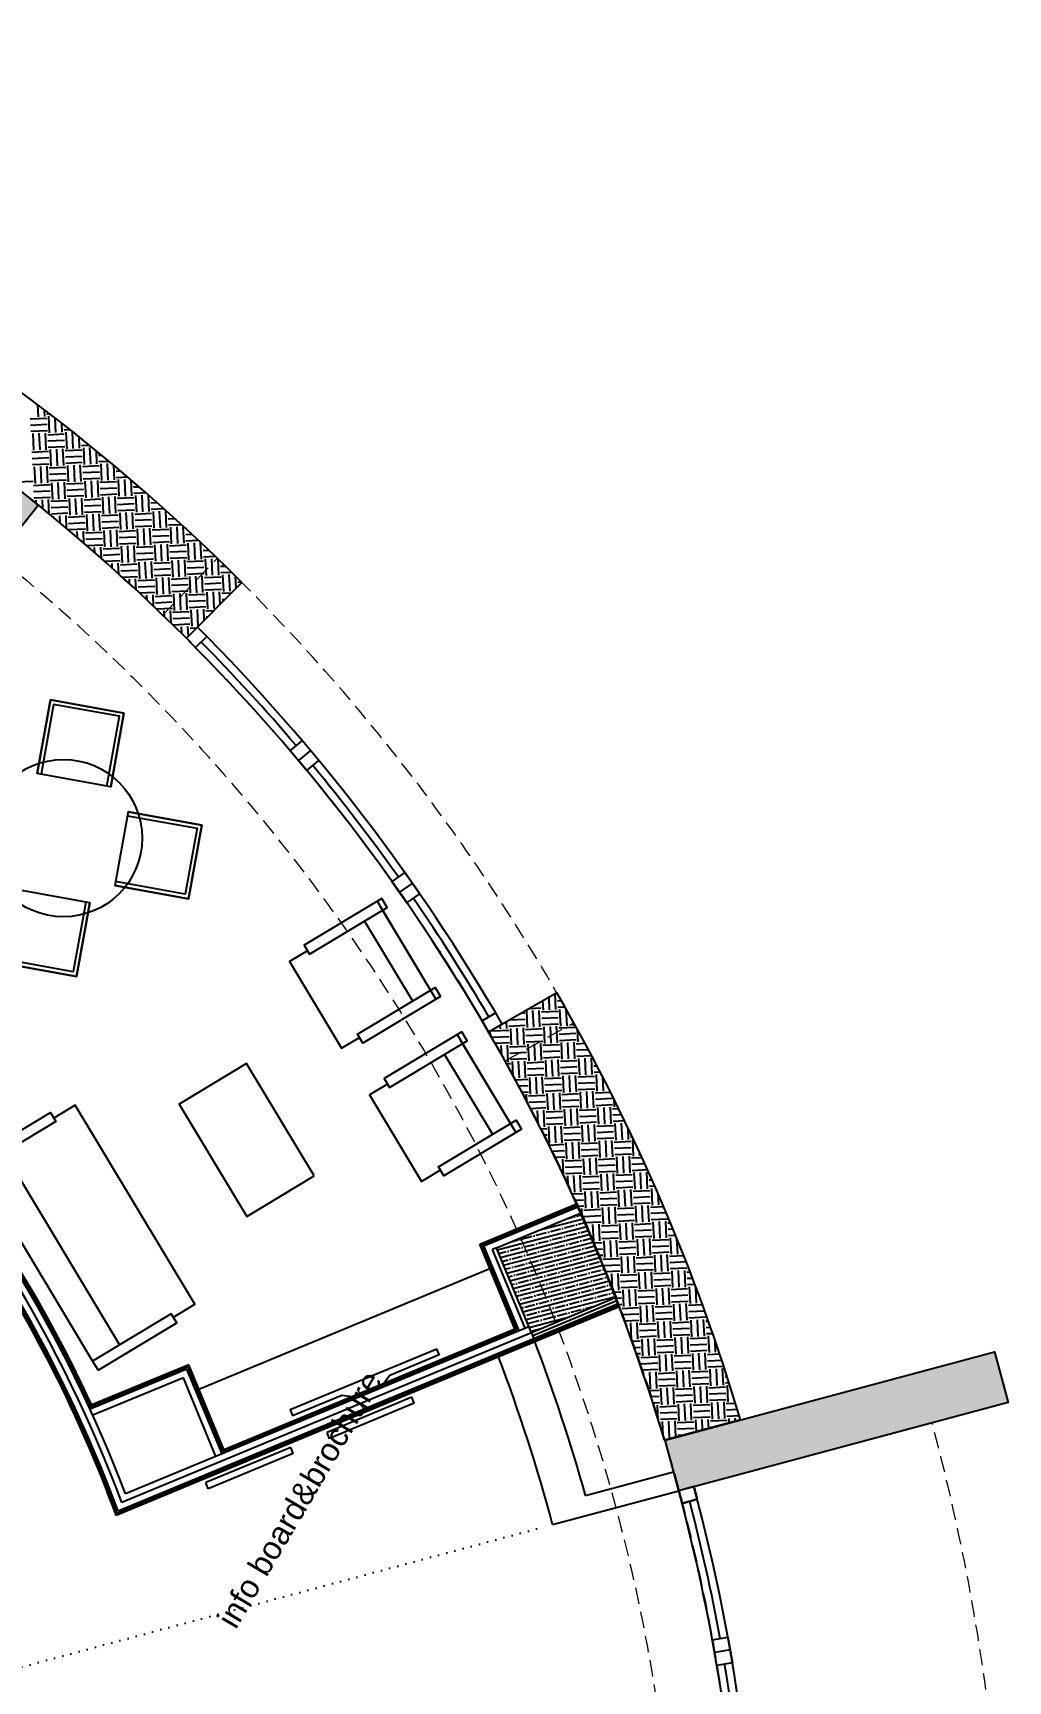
# Model space of a CAD drawing. Header units: millimetres. Extents: x 132785 to 150483, y 90225 to 103753.
# Drawn here: x 145768 to 146512, y 102473 to 103730 of the extents above; entities that cross this region are included whole.
import ezdxf

# ---------------------------------------------------------------- set-up
doc = ezdxf.new("R2010")
doc.units = ezdxf.units.MM
doc.linetypes.add('061-GZM-AP-100$0$HIDDEN', pattern=[0.375, 0.25, -0.125])
doc.linetypes.add('DOT', pattern=[6.35, 0, -6.35])
for name, color, linetype in [('061-GZM-AP-100$0$A-cam', 20, 'Continuous'), ('061-GZM-AP-100$0$A-cephe', 181, 'Continuous'), ('061-GZM-AP-100$0$A-HATCH', 8, 'Continuous'), ('061-GZM-AP-100$0$A-tasiyici', 5, 'Continuous')]:
    doc.layers.add(name, color=color, linetype=linetype)
doc.layers.add('061-GZM-AP-100$0$A-kiris', color=252, linetype='Continuous', lineweight=0)
doc.styles.get("Standard").update_dxf_attribs({"font": 'arial.ttf'})

# ---------------------------------------------------------------- blocks, each defined once
blk = doc.blocks.new('061-GZM-AP-100$0$a')
at = {"layer": '061-GZM-AP-100$0$A-cephe'}
blk.add_line((0, 18), (0, 30), dxfattribs=at)
blk.add_lwpolyline([(-10, 30), (-10, 18), (10, 18), (10, 30)], close=True, dxfattribs=at)

msp = doc.modelspace()

# ---------------------------------------------------------------- hatches: boundary and pattern name
at = {"layer": '061-GZM-AP-100$0$A-HATCH'}
h = msp.add_hatch(dxfattribs=at)
h.set_pattern_fill('ANSI35', color=253, angle=22.51534, style=0)
h.set_pattern_definition([(67.51534, (144860.2734, 102242.716), (-5.867285, 2.428469), []), (67.51534, (144864.421, 102244.4354), (-5.867285, 2.428469), [7.9375, -1.5875, 0, -1.5875])])
h.paths.add_polyline_path([(146250.624, 101829.164), (146443.823, 101777.451), (146454.165, 101816.091), (146260.966, 101867.803)])
h.paths.add_polyline_path([(146250.402, 102657.013), (146501.525, 102724.373), (146511.888, 102685.739), (146260.765, 102618.379)])
h.paths.add_polyline_path([(145399.585, 103513.031), (145376.485, 103522.592), (145244.517, 103203.749), (145267.616, 103194.188)])
edge = h.paths.add_edge_path()
edge.add_line((145446.984, 103568.714), (145437.42, 103545.608))
edge.add_arc((144860.273, 102242.716), 1425, 412.017941, 426.107935, ccw=False)
edge.add_line((145737.239, 103365.906), (145494.528, 103060.608))
edge.add_line((145494.528, 103060.608), (145514.097, 103045.05))
edge.add_line((145514.097, 103045.05), (145772.367, 103369.918))
edge.add_arc((144860.273, 102242.716), 1450, 411.021405, 426.132205)
h = msp.add_hatch(dxfattribs=at)
h.set_pattern_fill('ANSI35', color=253, angle=-30.48466, style=0)
h.set_pattern_definition([(14.5153397, (166041.6173, -42033.8274), (-1.5915589, 6.14731163), []), (14.5153397, (166045.487, -42036.105), (-1.5915589, 6.14731163), [7.9375, -1.5875, 0, -1.5875])])
h.paths.add_polyline_path([(146186.348, 102830.298), (146213.153, 102765.633), (146148.488, 102738.828), (146121.683, 102803.493)])

# ---------------------------------------------------------------- linework, layer by layer
at = {"color": 253}
for p, q in [((145772.551, 103437.269), (145772.13, 103446.301)), ((145777.308, 103437.49), (145777.073, 103442.54)), ((145778.968, 103435.978), (145766.281, 103435.388)), ((145779.189, 103431.221), (145766.503, 103430.63)), ((145781.341, 103439.267), (145778.82, 103439.15)), ((145781.07, 103424.952), (145780.48, 103437.638)), ((145785.827, 103425.173), (145785.314, 103436.198)), ((145790.585, 103425.395), (145790.261, 103432.347)), ((145779.411, 103426.464), (145766.724, 103425.873)), ((145768.974, 103411.675), (145768.384, 103424.361)), ((145773.732, 103411.896), (145773.141, 103424.583)), ((145778.489, 103412.118), (145777.899, 103424.804)), ((145792.244, 103423.883), (145779.558, 103423.292)), ((145792.466, 103419.125), (145779.78, 103418.535)), ((145796.721, 103427.269), (145792.097, 103427.054)), ((145794.347, 103412.856), (145793.756, 103425.542)), ((145799.104, 103413.077), (145798.514, 103425.764)), ((145803.862, 103413.299), (145803.461, 103421.91)), ((145806.14, 103419.762), (145805.152, 103419.716)), ((145780.149, 103410.606), (145767.462, 103410.015)), ((145780.37, 103405.848), (145767.684, 103405.258)), ((145792.687, 103414.368), (145780.001, 103413.777)), ((145782.251, 103399.579), (145781.661, 103412.265)), ((145787.009, 103399.801), (145786.418, 103412.487)), ((145791.766, 103400.022), (145791.175, 103412.708)), ((145805.521, 103411.787), (145792.835, 103411.196)), ((145805.743, 103407.029), (145793.056, 103406.439)), ((145811.722, 103415.254), (145805.374, 103414.958)), ((145807.624, 103400.76), (145807.033, 103413.446)), ((145812.381, 103400.982), (145811.791, 103413.668)), ((145817.138, 103401.203), (145816.672, 103411.22)), ((145820.913, 103407.736), (145818.429, 103407.62)), ((145780.592, 103401.091), (145767.905, 103400.501)), ((145770.155, 103386.302), (145769.565, 103398.989)), ((145774.913, 103386.524), (145774.322, 103399.21)), ((145779.67, 103386.745), (145779.08, 103399.431)), ((145793.425, 103398.51), (145780.739, 103397.919)), ((145793.647, 103393.753), (145780.961, 103393.162)), ((145805.964, 103402.272), (145793.278, 103401.682)), ((145795.528, 103387.483), (145794.937, 103400.17)), ((145800.285, 103387.705), (145799.695, 103400.391)), ((145805.043, 103387.926), (145804.452, 103400.612)), ((145818.798, 103399.691), (145806.112, 103399.101)), ((145819.019, 103394.934), (145806.333, 103394.343)), ((145826.362, 103403.222), (145818.65, 103402.863)), ((145820.9, 103388.664), (145820.31, 103401.351)), ((145825.658, 103388.886), (145825.067, 103401.572)), ((145830.415, 103389.107), (145829.896, 103400.271)), ((145835.334, 103395.693), (145831.706, 103395.524)), ((145768.496, 103387.814), (145755.81, 103387.224)), ((145781.33, 103385.233), (145768.643, 103384.643)), ((145781.551, 103380.476), (145768.865, 103379.885)), ((145793.868, 103388.995), (145781.182, 103388.405)), ((145783.432, 103374.207), (145782.842, 103386.893)), ((145788.19, 103374.428), (145787.599, 103387.114)), ((145792.947, 103374.649), (145792.356, 103387.336)), ((145806.702, 103386.414), (145794.016, 103385.824)), ((145806.924, 103381.657), (145794.237, 103381.066)), ((145819.241, 103390.176), (145806.555, 103389.586)), ((145808.805, 103375.388), (145808.214, 103388.074)), ((145813.562, 103375.609), (145812.972, 103388.295)), ((145818.319, 103375.83), (145817.729, 103388.517)), ((145832.075, 103387.595), (145819.389, 103387.005)), ((145832.296, 103382.838), (145819.61, 103382.247)), ((145840.654, 103391.173), (145831.927, 103390.767)), ((145834.177, 103376.569), (145833.587, 103389.255)), ((145838.935, 103376.79), (145838.344, 103389.476)), ((145843.692, 103377.012), (145843.131, 103389.054)), ((145849.417, 103383.635), (145844.982, 103383.428)), ((145781.773, 103375.719), (145769.086, 103375.128)), ((145770.861, 103371.135), (145770.746, 103373.616)), ((145775.816, 103367.119), (145775.503, 103373.837)), ((145780.772, 103363.065), (145780.261, 103374.059)), ((145794.607, 103373.137), (145781.92, 103372.547)), ((145794.828, 103368.38), (145782.142, 103367.79)), ((145807.145, 103376.9), (145794.459, 103376.309)), ((145796.709, 103362.111), (145796.118, 103374.797)), ((145801.466, 103362.332), (145800.876, 103375.019)), ((145806.224, 103362.554), (145805.633, 103375.24)), ((145819.979, 103374.319), (145807.293, 103373.728)), ((145820.2, 103369.561), (145807.514, 103368.971)), ((145832.518, 103378.081), (145819.831, 103377.49)), ((145822.082, 103363.292), (145821.491, 103375.978)), ((145826.839, 103363.513), (145826.248, 103376.2)), ((145831.596, 103363.735), (145831.006, 103376.421)), ((145845.352, 103375.5), (145832.665, 103374.909)), ((145845.573, 103370.742), (145832.887, 103370.152)), ((145854.613, 103379.109), (145845.204, 103378.671)), ((145847.454, 103364.473), (145846.864, 103377.159)), ((145852.211, 103364.694), (145851.621, 103377.381)), ((145856.969, 103364.916), (145856.38, 103377.56)), ((145858.052, 103376.091), (145858.038, 103376.09)), ((145863.173, 103371.561), (145858.259, 103371.333)), ((145795.049, 103363.623), (145782.363, 103363.032)), ((145784.078, 103360.341), (145784.023, 103361.52)), ((145789.037, 103356.223), (145788.78, 103361.742)), ((145793.998, 103352.066), (145793.537, 103361.963)), ((145807.883, 103361.042), (145795.197, 103360.451)), ((145808.105, 103356.284), (145795.418, 103355.694)), ((145820.422, 103364.804), (145807.736, 103364.213)), ((145809.986, 103350.015), (145809.395, 103362.701)), ((145814.743, 103350.237), (145814.153, 103362.923)), ((145819.5, 103350.458), (145818.91, 103363.144)), ((145833.256, 103362.223), (145820.57, 103361.632)), ((145833.477, 103357.465), (145820.791, 103356.875)), ((145845.794, 103365.985), (145833.108, 103365.394)), ((145835.358, 103351.196), (145834.768, 103363.882)), ((145840.116, 103351.418), (145839.525, 103364.104)), ((145844.873, 103351.639), (145844.282, 103364.325)), ((145858.628, 103363.404), (145845.942, 103362.813)), ((145858.85, 103358.646), (145846.164, 103358.056)), ((145868.25, 103367.03), (145858.481, 103366.575)), ((145860.731, 103352.377), (145860.14, 103365.063)), ((145865.488, 103352.599), (145864.898, 103365.285)), ((145870.246, 103352.82), (145869.655, 103365.506)), ((145871.611, 103364.008), (145871.315, 103363.994)), ((145876.616, 103359.473), (145871.536, 103359.237)), ((145881.579, 103354.937), (145871.757, 103354.48)), ((145808.326, 103351.527), (145795.64, 103350.937)), ((145797.307, 103349.273), (145797.3, 103349.425)), ((145802.271, 103345.05), (145802.057, 103349.646)), ((145807.237, 103340.787), (145806.814, 103349.867)), ((145821.16, 103348.946), (145808.474, 103348.355)), ((145821.382, 103344.189), (145808.695, 103343.598)), ((145833.699, 103352.708), (145821.012, 103352.118)), ((145823.263, 103337.919), (145822.672, 103350.606)), ((145828.02, 103338.141), (145827.429, 103350.827)), ((145832.777, 103338.362), (145832.187, 103351.048)), ((145846.533, 103350.127), (145833.846, 103349.537)), ((145846.754, 103345.37), (145834.068, 103344.779)), ((145859.071, 103353.889), (145846.385, 103353.299)), ((145848.635, 103339.1), (145848.045, 103351.787)), ((145853.392, 103339.322), (145852.802, 103352.008)), ((145858.15, 103339.543), (145857.559, 103352.23)), ((145871.905, 103351.308), (145859.219, 103350.718)), ((145872.127, 103346.551), (145859.44, 103345.96)), ((145874.008, 103340.281), (145873.417, 103352.968)), ((145878.765, 103340.503), (145878.174, 103353.189)), ((145883.522, 103340.724), (145882.932, 103353.411)), ((145884.864, 103351.911), (145884.591, 103351.899)), ((145889.757, 103347.371), (145884.813, 103347.141)), ((145894.609, 103342.83), (145885.034, 103342.384)), ((145821.603, 103339.431), (145809.46, 103338.866)), ((145815.518, 103333.591), (145815.334, 103337.55)), ((145820.489, 103329.218), (145820.091, 103337.772)), ((145834.437, 103336.85), (145821.751, 103336.26)), ((145834.658, 103332.093), (145821.972, 103331.502)), ((145846.975, 103340.612), (145834.289, 103340.022)), ((145836.539, 103325.824), (145835.949, 103338.51)), ((145841.297, 103326.045), (145840.706, 103338.731)), ((145846.054, 103326.266), (145845.464, 103338.953)), ((145859.809, 103338.031), (145847.123, 103337.441)), ((145860.031, 103333.274), (145847.345, 103332.683)), ((145872.348, 103341.793), (145859.662, 103341.203)), ((145861.912, 103327.005), (145861.321, 103339.691)), ((145866.669, 103327.226), (145866.079, 103339.912)), ((145871.427, 103327.448), (145870.836, 103340.134)), ((145885.182, 103339.212), (145872.496, 103338.622)), ((145885.403, 103334.455), (145872.717, 103333.864)), ((145885.625, 103329.698), (145872.939, 103329.107)), ((145887.284, 103328.186), (145886.694, 103340.872)), ((145892.042, 103328.407), (145891.451, 103341.093)), ((145896.799, 103328.629), (145896.209, 103341.315)), ((145902.606, 103335.256), (145898.09, 103335.046)), ((145907.351, 103330.709), (145898.311, 103330.288)), ((145834.88, 103327.336), (145823.226, 103326.793)), ((145828.779, 103321.835), (145828.61, 103325.455)), ((145833.755, 103317.347), (145833.368, 103325.676)), ((145847.714, 103324.755), (145835.027, 103324.164)), ((145847.935, 103319.997), (145835.249, 103319.407)), ((145860.252, 103328.517), (145847.566, 103327.926)), ((145849.816, 103313.728), (145849.226, 103326.414)), ((145854.573, 103313.949), (145853.983, 103326.636)), ((145859.331, 103314.171), (145858.74, 103326.857)), ((145873.086, 103325.936), (145860.4, 103325.345)), ((145873.308, 103321.178), (145860.621, 103320.588)), ((145875.189, 103314.909), (145874.598, 103327.595)), ((145879.946, 103315.13), (145879.355, 103327.817)), ((145884.703, 103315.352), (145884.113, 103328.038)), ((145898.459, 103327.117), (145885.772, 103326.526)), ((145898.68, 103322.359), (145885.994, 103321.769)), ((145898.902, 103317.602), (145886.215, 103317.011)), ((145900.561, 103316.09), (145899.971, 103328.776)), ((145905.319, 103316.311), (145904.728, 103328.998)), ((145910.076, 103316.533), (145909.513, 103328.624)), ((145915.173, 103323.127), (145911.366, 103322.95)), ((145919.814, 103318.575), (145911.588, 103318.192)), ((145918.595, 103304.216), (145918.005, 103316.902)), ((145848.157, 103315.24), (145836.665, 103314.705)), ((145842.054, 103309.771), (145841.887, 103313.359)), ((145847.036, 103305.166), (145846.645, 103313.58)), ((145860.99, 103312.659), (145848.304, 103312.068)), ((145861.212, 103307.901), (145848.526, 103307.311)), ((145873.529, 103316.421), (145860.843, 103315.83)), ((145863.093, 103301.632), (145862.502, 103314.318)), ((145867.85, 103301.854), (145867.26, 103314.54)), ((145872.608, 103302.075), (145872.017, 103314.761)), ((145886.363, 103313.84), (145873.677, 103313.249)), ((145886.584, 103309.082), (145873.898, 103308.492)), ((145886.806, 103304.325), (145874.12, 103303.735)), ((145927.719, 103310.733), (145885.304, 103268.295)), ((145888.465, 103302.813), (145887.875, 103315.499)), ((145893.223, 103303.035), (145892.632, 103315.721)), ((145897.98, 103303.256), (145897.39, 103315.942)), ((145911.735, 103315.021), (145899.049, 103314.43)), ((145911.957, 103310.263), (145899.271, 103309.673)), ((145912.178, 103305.506), (145899.492, 103304.916)), ((145913.838, 103303.994), (145913.247, 103316.68)), ((145923.267, 103306.279), (145922.833, 103315.594)), ((145927.466, 103310.985), (145924.643, 103310.854)), ((145861.433, 103303.144), (145849.789, 103302.602)), ((145855.344, 103297.388), (145855.164, 103301.263)), ((145860.332, 103292.66), (145859.921, 103301.484)), ((145874.267, 103300.563), (145861.581, 103299.972)), ((145874.489, 103295.806), (145861.802, 103295.215)), ((145876.37, 103289.536), (145875.779, 103302.223)), ((145881.127, 103289.758), (145880.537, 103302.444)), ((145885.884, 103289.979), (145885.294, 103302.666)), ((145899.64, 103301.744), (145886.953, 103301.154)), ((145899.861, 103296.987), (145887.175, 103296.396)), ((145900.083, 103292.229), (145887.396, 103291.639)), ((145901.742, 103290.717), (145901.152, 103303.404)), ((145906.5, 103290.939), (145905.909, 103303.625)), ((145911.119, 103294.124), (145910.666, 103303.847)), ((145919.666, 103302.676), (145912.326, 103302.335)), ((145914.669, 103297.676), (145912.547, 103297.577)), ((145874.71, 103291.048), (145862.611, 103290.485)), ((145868.65, 103284.674), (145868.441, 103289.167)), ((145873.644, 103279.818), (145873.198, 103289.389)), ((145887.544, 103288.467), (145874.858, 103287.877)), ((145887.765, 103283.71), (145875.079, 103283.119)), ((145889.646, 103277.441), (145889.056, 103290.127)), ((145894.404, 103277.662), (145893.813, 103290.348)), ((145898.971, 103281.97), (145898.571, 103290.57)), ((145906.339, 103289.342), (145900.23, 103289.058)), ((145901.342, 103284.342), (145900.452, 103284.3)), ((145887.987, 103278.953), (145875.301, 103278.362)), ((145876.974, 103276.553), (145876.96, 103276.85)), ((145881.972, 103271.615), (145881.718, 103277.072)), ((145893.787, 103276.783), (145885.304, 103268.295)), ((145885.304, 103268.295), (145892.377, 103261.226)), ((145886.823, 103269.815), (145886.475, 103277.293)), ((145893.012, 103276.008), (145888.135, 103275.781)), ((145892.377, 103261.226), (145900.86, 103269.714)), ((145900.86, 103269.714), (145893.787, 103276.783)), ((146030.868, 103067.763), (146075.662, 102993.157)), ((146021.269, 103052.669), (146057.826, 102991.78)), ((146167.77, 102998.066), (146115.816, 102968.052)), ((146155.663, 102991.05), (146155.622, 102991.048)), ((146157.544, 102984.781), (146157.21, 102991.966)), ((146162.302, 102985.002), (146161.853, 102994.648)), ((146167.059, 102985.224), (146166.495, 102997.33)), ((146168.716, 102996.425), (146168.128, 102996.398)), ((146171.38, 102991.782), (146168.349, 102991.641)), ((146121.205, 102982.714), (146110.814, 102976.711)), ((146126.207, 102974.055), (146121.205, 102982.714)), ((146143.567, 102977.773), (146131.686, 102977.22)), ((146143.346, 102982.531), (146140.662, 102982.406)), ((146145.449, 102971.504), (146144.858, 102984.19)), ((146155.885, 102986.293), (146146.646, 102985.863)), ((146150.206, 102971.725), (146149.615, 102984.412)), ((146154.963, 102971.947), (146154.373, 102984.633)), ((146168.719, 102983.712), (146156.032, 102983.121)), ((146168.94, 102978.954), (146156.254, 102978.364)), ((146174.023, 102987.137), (146168.571, 102986.883)), ((146170.821, 102972.685), (146170.231, 102985.371)), ((146175.578, 102972.906), (146174.996, 102985.417)), ((146091.863, 102966.173, 0), (146136.657, 102891.567, 0)), ((146110.814, 102976.711), (146115.816, 102968.052)), ((146126.207, 102974.055), (146115.817, 102968.051)), ((146117.108, 102965.812), (146116.972, 102968.72)), ((146131.25, 102969.254), (146118.564, 102968.663)), ((146120.076, 102970.323), (146120.067, 102970.508)), ((146124.833, 102970.544), (146124.71, 102973.19)), ((146129.591, 102970.766), (146129.353, 102975.872)), ((146143.789, 102973.016), (146131.103, 102972.425)), ((146133.353, 102958.227), (146132.762, 102970.913)), ((146138.11, 102958.449), (146137.52, 102971.135)), ((146142.867, 102958.67), (146142.277, 102971.356)), ((146156.623, 102970.435), (146143.937, 102969.844)), ((146156.844, 102965.677), (146144.158, 102965.087)), ((146169.161, 102974.197), (146156.475, 102973.606)), ((146158.725, 102959.408), (146158.135, 102972.094)), ((146163.483, 102959.63), (146162.892, 102972.316)), ((146168.24, 102959.851), (146167.649, 102972.537)), ((146181.995, 102971.616), (146169.309, 102971.025)), ((146182.217, 102966.859), (146169.531, 102966.268)), ((146180.336, 102973.128), (146180.196, 102976.136)), ((146184.098, 102960.589), (146183.667, 102969.855)), ((146131.472, 102964.496), (146118.785, 102963.906)), ((146131.693, 102959.739), (146120.869, 102959.235)), ((146125.764, 102950.553), (146125.424, 102957.858)), ((146130.772, 102945.393), (146130.181, 102958.079)), ((146144.527, 102957.158), (146131.841, 102956.568)), ((146157.066, 102960.92), (146144.379, 102960.33)), ((146146.63, 102946.131), (146146.039, 102958.818)), ((146151.387, 102946.353), (146150.796, 102959.039)), ((146156.144, 102946.574), (146155.554, 102959.261)), ((146169.9, 102958.339), (146157.213, 102957.749)), ((146170.121, 102953.582), (146157.435, 102952.991)), ((146182.438, 102962.101), (146169.752, 102961.511)), ((146172.002, 102947.312), (146171.412, 102959.999)), ((146176.759, 102947.534), (146176.169, 102960.22)), ((146181.517, 102947.755), (146180.926, 102960.442)), ((146189.439, 102959.249), (146182.586, 102958.93)), ((146191.936, 102954.597), (146182.807, 102954.172)), ((146082.264, 102951.078, 0), (146118.821, 102890.19, 0)), ((146132.431, 102943.881), (146129.547, 102943.747)), ((146144.749, 102952.401), (146132.062, 102951.81)), ((146144.97, 102947.643), (146132.284, 102947.053)), ((146134.443, 102934.809), (146133.943, 102945.541)), ((146139.291, 102933.076), (146138.701, 102945.762)), ((146144.049, 102933.297), (146143.458, 102945.984)), ((146157.804, 102945.062), (146145.118, 102944.472)), ((146158.025, 102940.305), (146145.339, 102939.714)), ((146170.342, 102948.824), (146157.656, 102948.234)), ((146159.906, 102934.036), (146159.316, 102946.722)), ((146164.664, 102934.257), (146164.073, 102946.943)), ((146169.421, 102934.479), (146168.831, 102947.165)), ((146183.176, 102946.243), (146170.49, 102945.653)), ((146183.398, 102941.486), (146170.712, 102940.895)), ((146194.413, 102949.945), (146183.029, 102949.415)), ((146185.279, 102935.217), (146184.688, 102947.903)), ((146190.036, 102935.438), (146189.446, 102948.124)), ((146194.794, 102935.66), (146194.203, 102948.346)), ((146196.052, 102946.843), (146195.863, 102946.834)), ((146198.495, 102942.189), (146196.084, 102942.077)), ((146132.653, 102939.124), (146132.103, 102939.098)), ((146145.708, 102931.786), (146136.316, 102931.348)), ((146158.247, 102935.548), (146145.56, 102934.957)), ((146147.811, 102920.759), (146147.22, 102933.445)), ((146152.568, 102920.98), (146151.977, 102933.667)), ((146157.325, 102921.202), (146156.735, 102933.888)), ((146171.081, 102932.967), (146158.394, 102932.376)), ((146171.302, 102928.209), (146158.616, 102927.619)), ((146183.619, 102936.729), (146170.933, 102936.138)), ((146173.183, 102921.94), (146172.593, 102934.626)), ((146177.94, 102922.161), (146177.35, 102934.848)), ((146182.698, 102922.383), (146182.107, 102935.069)), ((146196.453, 102934.148), (146183.767, 102933.557)), ((146196.675, 102929.39), (146183.988, 102928.8)), ((146200.918, 102937.534), (146196.306, 102937.319)), ((146198.556, 102923.121), (146197.965, 102935.807)), ((146203.313, 102923.342), (146202.824, 102933.844)), ((146145.93, 102927.028), (146138.816, 102926.697)), ((146146.151, 102922.271), (146141.294, 102922.045)), ((146144.89, 102915.219), (146144.639, 102920.611)), ((146158.985, 102919.69), (146146.299, 102919.099)), ((146159.206, 102914.932), (146146.52, 102914.342)), ((146171.524, 102923.452), (146158.837, 102922.861)), ((146161.087, 102908.663), (146160.497, 102921.349)), ((146165.845, 102908.885), (146165.254, 102921.571)), ((146170.602, 102909.106), (146170.012, 102921.792)), ((146184.357, 102920.871), (146171.671, 102920.28)), ((146184.579, 102916.113), (146171.893, 102915.523)), ((146196.896, 102924.633), (146184.21, 102924.042)), ((146186.46, 102909.844), (146185.869, 102922.53)), ((146191.217, 102910.066), (146190.627, 102922.752)), ((146195.975, 102910.287), (146195.384, 102922.973)), ((146208.85, 102922.011), (146197.044, 102921.461)), ((146209.951, 102917.295), (146197.265, 102916.704)), ((146211.832, 102911.025), (146211.574, 102916.575)), ((146159.428, 102910.175), (146147.798, 102909.634)), ((146153.625, 102898.262), (146153.158, 102908.294)), ((146158.506, 102895.829), (146157.916, 102908.515)), ((146172.262, 102907.594), (146159.575, 102907.004)), ((146172.483, 102902.837), (146159.797, 102902.246)), ((146184.8, 102911.356), (146172.114, 102910.766)), ((146174.364, 102896.567), (146173.774, 102909.254)), ((146179.122, 102896.789), (146178.531, 102909.475)), ((146183.879, 102897.01), (146183.288, 102909.697)), ((146197.634, 102908.775), (146184.948, 102908.185)), ((146197.856, 102904.018), (146185.169, 102903.427)), ((146210.173, 102912.537), (146197.487, 102911.947)), ((146199.737, 102897.748), (146199.146, 102910.435)), ((146204.494, 102897.97), (146203.904, 102910.656)), ((146209.251, 102898.191), (146208.661, 102910.878)), ((146215.037, 102909.585), (146210.32, 102909.366)), ((146217.322, 102904.924), (146210.542, 102904.608)), ((146160.166, 102894.317), (146155.721, 102894.11)), ((146172.705, 102898.079), (146160.018, 102897.489)), ((146162.268, 102883.291), (146161.678, 102895.977)), ((146167.026, 102883.512), (146166.435, 102896.198)), ((146171.783, 102883.733), (146171.193, 102896.42)), ((146185.538, 102895.498), (146172.852, 102894.908)), ((146185.76, 102890.741), (146173.074, 102890.15)), ((146198.077, 102899.26), (146185.391, 102898.67)), ((146187.641, 102884.472), (146187.05, 102897.158)), ((146192.398, 102884.693), (146191.808, 102897.379)), ((146197.156, 102884.915), (146196.565, 102897.601)), ((146210.911, 102896.679), (146198.225, 102896.089)), ((146211.132, 102891.922), (146198.446, 102891.331)), ((146219.587, 102900.262), (146210.763, 102899.851)), ((146213.013, 102885.653), (146212.423, 102898.339)), ((146217.771, 102885.874), (146217.18, 102898.56)), ((146222.528, 102886.096), (146222.113, 102895.014)), ((146160.387, 102889.56), (146158.054, 102889.451)), ((146160.609, 102884.803), (146160.365, 102884.791)), ((146173.443, 102882.222), (146161.895, 102881.684)), ((146173.664, 102877.464), (146164.173, 102877.022)), ((146185.981, 102885.984), (146173.295, 102885.393)), ((146175.545, 102871.195), (146174.955, 102883.881)), ((146180.303, 102871.416), (146179.712, 102884.103)), ((146185.06, 102871.638), (146184.469, 102884.324)), ((146198.815, 102883.403), (146186.129, 102882.812)), ((146199.037, 102878.645), (146186.35, 102878.055)), ((146211.354, 102887.165), (146198.668, 102886.574)), ((146200.918, 102872.376), (146200.327, 102885.062)), ((146205.675, 102872.597), (146205.085, 102885.284)), ((146210.432, 102872.819), (146209.842, 102885.505)), ((146224.188, 102884.584), (146211.502, 102883.993)), ((146224.409, 102879.826), (146211.723, 102879.236)), ((146225.533, 102887.825), (146224.04, 102887.755)), ((146226.29, 102873.557), (146225.7, 102886.243)), ((145746.379, 102876.21), (145834.401, 102729.605)), ((146173.886, 102872.707), (146166.431, 102872.36)), ((146167.664, 102869.796), (146167.616, 102870.826)), ((146172.951, 102858.653), (146172.374, 102871.047)), ((146186.719, 102870.126), (146174.033, 102869.535)), ((146186.941, 102865.368), (146174.255, 102864.778)), ((146199.258, 102873.888), (146186.572, 102873.297)), ((146188.822, 102859.099), (146188.231, 102871.785)), ((146193.579, 102859.321), (146192.989, 102872.007)), ((146198.337, 102859.542), (146197.746, 102872.228)), ((146212.092, 102871.307), (146199.406, 102870.716)), ((146212.313, 102866.549), (146199.627, 102865.959)), ((146224.631, 102875.069), (146211.944, 102874.478)), ((146214.195, 102860.28), (146213.604, 102872.966)), ((146218.952, 102860.502), (146218.361, 102873.188)), ((146223.709, 102860.723), (146223.119, 102873.409)), ((146232.776, 102872.27), (146224.778, 102871.897)), ((146234.907, 102867.601), (146225, 102867.14)), ((146231.048, 102873.778), (146230.931, 102876.275)), ((145725.803, 102863.856), (145813.825, 102717.251)), ((146174.624, 102856.849), (146173.813, 102856.811)), ((146187.162, 102860.611), (146174.476, 102860.021)), ((146176.482, 102851.07), (146176.136, 102858.509)), ((146181.484, 102846.044), (146180.893, 102858.73)), ((146186.241, 102846.265), (146185.65, 102858.951)), ((146199.996, 102858.03), (146187.31, 102857.44)), ((146200.218, 102853.273), (146187.531, 102852.682)), ((146212.535, 102861.792), (146199.849, 102861.202)), ((146202.099, 102847.003), (146201.508, 102859.69)), ((146206.856, 102847.225), (146206.266, 102859.911)), ((146211.613, 102847.446), (146211.023, 102860.133)), ((146225.369, 102859.211), (146212.683, 102858.621)), ((146225.59, 102854.454), (146212.904, 102853.863)), ((146237.02, 102862.932), (146225.221, 102862.383)), ((146227.471, 102848.184), (146226.881, 102860.871)), ((146232.229, 102848.406), (146231.638, 102861.092)), ((146236.986, 102848.627), (146236.395, 102861.314)), ((146238.419, 102859.819), (146238.055, 102859.802)), ((146240.501, 102855.148), (146238.277, 102855.044)), ((146187.901, 102844.753), (146179.561, 102844.365)), ((146188.122, 102839.996), (146181.68, 102839.696)), ((146200.439, 102848.515), (146187.753, 102847.925)), ((146190.003, 102833.727), (146189.413, 102846.413)), ((146194.76, 102833.948), (146194.17, 102846.634)), ((146199.518, 102834.169), (146198.927, 102846.856)), ((146213.273, 102845.934), (146200.587, 102845.344)), ((146213.495, 102841.177), (146200.808, 102840.586)), ((146225.812, 102849.696), (146213.125, 102849.106)), ((146215.376, 102834.908), (146214.785, 102847.594)), ((146220.133, 102835.129), (146219.542, 102847.815)), ((146224.89, 102835.351), (146224.3, 102848.037)), ((146238.646, 102847.115), (146225.959, 102846.525)), ((146238.867, 102842.358), (146226.181, 102841.767)), ((146242.564, 102850.476), (146238.498, 102850.287)), ((146240.748, 102836.089), (146240.158, 102848.775)), ((146245.505, 102836.31), (146245.118, 102844.634)), ((146108.998, 102806.353), (146182.9, 102836.988)), ((146110.631, 102805.677), (146183.412, 102835.847)), ((146112.265, 102805.001), (146183.923, 102834.705)), ((146188.343, 102835.239), (146183.78, 102835.026)), ((146187.114, 102827.52), (146186.831, 102833.579)), ((146201.177, 102832.657), (146188.491, 102832.067)), ((146201.399, 102827.9), (146188.713, 102827.31)), ((146213.716, 102836.42), (146201.03, 102835.829)), ((146203.28, 102821.631), (146202.689, 102834.317)), ((146208.037, 102821.852), (146207.447, 102834.539)), ((146212.795, 102822.074), (146212.204, 102834.76)), ((146226.55, 102833.839), (146213.864, 102833.248)), ((146226.771, 102829.081), (146214.085, 102828.491)), ((146239.088, 102837.601), (146226.402, 102837.01)), ((146228.652, 102822.812), (146228.062, 102835.498)), ((146233.41, 102823.033), (146232.819, 102835.72)), ((146238.167, 102823.255), (146237.577, 102835.941)), ((146249.309, 102834.898), (146239.236, 102834.429)), ((146251.293, 102830.223), (146239.458, 102829.672)), ((146201.62, 102823.143), (146189.285, 102822.569)), ((146190.671, 102819.381), (146190.594, 102821.04)), ((146195.941, 102808.575), (146195.351, 102821.262)), ((146200.699, 102808.797), (146200.108, 102821.483)), ((146214.454, 102820.562), (146201.768, 102819.971)), ((146214.676, 102815.804), (146201.989, 102815.214)), ((146226.993, 102824.324), (146214.306, 102823.733)), ((146216.557, 102809.535), (146215.966, 102822.221)), ((146221.314, 102809.757), (146220.723, 102822.443)), ((146226.071, 102809.978), (146225.481, 102822.664)), ((146239.827, 102821.743), (146227.14, 102821.152)), ((146240.048, 102816.985), (146227.362, 102816.395)), ((146252.365, 102825.505), (146239.679, 102824.914)), ((146241.929, 102810.716), (146241.339, 102823.402)), ((146246.686, 102810.938), (146246.096, 102823.624)), ((146251.444, 102811.159), (146250.853, 102823.845)), ((146254.559, 102822.429), (146252.513, 102822.333)), ((146256.495, 102817.751), (146252.734, 102817.576)), ((146135.803, 102741.689), (146108.998, 102806.353)), ((146137.436, 102741.013), (146110.631, 102805.677)), ((146139.07, 102740.337), (146112.265, 102805.001)), ((146121.683, 102803.493), (146118.798, 102802.297)), ((146143.689, 102742.251), (146118.798, 102802.297)), ((146202.358, 102807.285), (146195.974, 102806.988)), ((146202.58, 102802.528), (146197.94, 102802.312)), ((146214.897, 102811.047), (146202.211, 102810.457)), ((146204.461, 102796.258), (146203.87, 102808.945)), ((146209.218, 102796.48), (146208.628, 102809.166)), ((146213.976, 102796.701), (146213.385, 102809.387)), ((146227.731, 102808.466), (146215.045, 102807.875)), ((146227.952, 102803.709), (146215.266, 102803.118)), ((146240.27, 102812.228), (146227.583, 102811.638)), ((146229.833, 102797.439), (146229.243, 102810.126)), ((146234.591, 102797.661), (146234, 102810.347)), ((146239.348, 102797.882), (146238.758, 102810.568)), ((146253.103, 102809.647), (146240.417, 102809.057)), ((146253.325, 102804.89), (146240.639, 102804.299)), ((146258.413, 102813.073), (146252.956, 102812.819)), ((146255.206, 102798.62), (146254.615, 102811.307)), ((146259.963, 102798.842), (146259.416, 102810.608)), ((146202.801, 102797.77), (146199.887, 102797.635)), ((146201.388, 102793.999), (146201.289, 102796.111)), ((146215.635, 102795.189), (146202.949, 102794.599)), ((146215.857, 102790.432), (146203.17, 102789.841)), ((146228.174, 102798.951), (146215.488, 102798.361)), ((146217.738, 102784.163), (146217.147, 102796.849)), ((146222.495, 102784.384), (146221.904, 102797.07)), ((146227.252, 102784.605), (146226.662, 102797.292)), ((146241.008, 102796.37), (146228.321, 102795.78)), ((146241.229, 102791.613), (146228.543, 102791.022)), ((146253.546, 102800.132), (146240.86, 102799.542)), ((146243.11, 102785.344), (146242.52, 102798.03)), ((146247.868, 102785.565), (146247.277, 102798.251)), ((146252.625, 102785.786), (146252.034, 102798.473)), ((146264.676, 102797.472), (146253.694, 102796.961)), ((146266.516, 102792.79), (146253.915, 102792.203)), ((145894.731, 102695.883), (146116.657, 102787.878)), ((146216.078, 102785.675), (146204.988, 102785.158)), ((146210.376, 102771.604), (146209.809, 102783.793)), ((146215.157, 102771.329), (146214.566, 102784.015)), ((146228.912, 102783.093), (146216.226, 102782.503)), ((146229.133, 102778.336), (146216.447, 102777.746)), ((146241.451, 102786.856), (146228.764, 102786.265)), ((146231.014, 102772.067), (146230.424, 102784.753)), ((146235.772, 102772.288), (146235.181, 102784.975)), ((146240.529, 102772.51), (146239.939, 102785.196)), ((146254.284, 102784.275), (146241.598, 102783.684)), ((146254.506, 102779.517), (146241.82, 102778.927)), ((146266.823, 102788.037), (146254.137, 102787.446)), ((146256.387, 102773.248), (146255.796, 102785.934)), ((146261.144, 102773.469), (146260.554, 102786.156)), ((146265.902, 102773.691), (146265.311, 102786.377)), ((146269.544, 102784.985), (146266.971, 102784.865)), ((146271.338, 102780.301), (146267.192, 102780.108)), ((146268.483, 102786.525), (146268.419, 102787.901)), ((146216.816, 102769.817), (146211.177, 102769.554)), ((146217.038, 102765.059), (146212.994, 102764.871)), ((146229.355, 102773.579), (146216.669, 102772.988)), ((146218.919, 102758.79), (146218.328, 102771.476)), ((146223.676, 102759.011), (146223.086, 102771.698)), ((146228.433, 102759.233), (146227.843, 102771.919)), ((146242.189, 102770.998), (146229.502, 102770.407)), ((146242.41, 102766.24), (146229.724, 102765.65)), ((146254.727, 102774.76), (146242.041, 102774.169)), ((146244.291, 102759.971), (146243.701, 102772.657)), ((146249.049, 102760.193), (146248.458, 102772.879)), ((146253.806, 102760.414), (146253.215, 102773.1)), ((146267.561, 102772.179), (146254.875, 102771.588)), ((146267.783, 102767.421), (146255.096, 102766.831)), ((146273.114, 102775.616), (146267.414, 102775.35)), ((146269.664, 102761.152), (146269.073, 102773.838)), ((146274.421, 102761.374), (146273.849, 102773.662)), ((146216.025, 102758.705), (145831.851, 102599.455)), ((146215.546, 102759.86), (145832.574, 102601.108)), ((146215.067, 102761.014), (145833.297, 102602.76)), ((146217.259, 102760.302), (146214.793, 102760.187)), ((146215.798, 102757.549), (146215.747, 102758.642)), ((146230.093, 102757.721), (146217.407, 102757.13)), ((146230.314, 102752.964), (146217.75, 102752.379)), ((146242.632, 102761.483), (146229.945, 102760.893)), ((146232.195, 102746.694), (146231.605, 102759.381)), ((146236.953, 102746.916), (146236.362, 102759.602)), ((146241.71, 102747.137), (146241.12, 102759.823)), ((146255.465, 102758.902), (146242.779, 102758.311)), ((146255.687, 102754.145), (146243.001, 102753.554)), ((146268.004, 102762.664), (146255.318, 102762.074)), ((146257.568, 102747.875), (146256.977, 102760.562)), ((146262.325, 102748.097), (146261.735, 102760.783)), ((146267.083, 102748.318), (146266.492, 102761.004)), ((146278.908, 102759.993), (146268.152, 102759.493)), ((146280.609, 102755.305), (146268.373, 102754.735)), ((146146.574, 102743.447), (145839.021, 102615.958)), ((145911.568, 102648.737), (146135.803, 102741.689)), ((145912.046, 102647.583), (146137.436, 102741.013)), ((146230.536, 102748.206), (146219.501, 102747.693)), ((146224.857, 102733.639), (146224.267, 102746.325)), ((146229.614, 102733.86), (146229.024, 102746.547)), ((146243.37, 102745.625), (146230.683, 102745.035)), ((146243.591, 102740.868), (146230.905, 102740.277)), ((146255.908, 102749.387), (146243.222, 102748.797)), ((146245.472, 102734.599), (146244.882, 102747.285)), ((146250.23, 102734.82), (146249.639, 102747.506)), ((146254.987, 102735.041), (146254.396, 102747.728)), ((146268.742, 102746.806), (146256.056, 102746.216)), ((146268.964, 102742.049), (146256.277, 102741.458)), ((146281.281, 102750.568), (146268.595, 102749.978)), ((146270.845, 102735.78), (146270.254, 102748.466)), ((146275.602, 102736.001), (146275.012, 102748.687)), ((146280.359, 102736.222), (146279.769, 102748.909)), ((146283.405, 102747.489), (146281.429, 102747.397)), ((146285.06, 102742.798), (146281.65, 102742.639)), ((146148.488, 102738.828), (146150.403, 102734.209)), ((146231.274, 102732.348), (146225.204, 102732.066)), ((146231.495, 102727.591), (146226.877, 102727.376)), ((146243.813, 102736.111), (146231.126, 102735.52)), ((146233.376, 102721.322), (146232.786, 102734.008)), ((146238.134, 102721.543), (146237.543, 102734.229)), ((146242.891, 102721.765), (146242.301, 102734.451)), ((146256.647, 102733.529), (146243.96, 102732.939)), ((146256.868, 102728.772), (146244.182, 102728.182)), ((146269.185, 102737.292), (146256.499, 102736.701)), ((146258.749, 102722.503), (146258.159, 102735.189)), ((146263.506, 102722.724), (146262.916, 102735.411)), ((146268.264, 102722.946), (146267.673, 102735.632)), ((146282.019, 102734.711), (146269.333, 102734.12)), ((146282.241, 102729.953), (146269.554, 102729.363)), ((146286.698, 102738.107), (146281.871, 102737.882)), ((146284.122, 102723.684), (146283.531, 102736.37)), ((146288.879, 102723.905), (146288.455, 102733.02)), ((145887.072, 102714.359), (145813.17, 102683.725)), ((145913.877, 102649.695), (145887.072, 102714.359)), ((146231.717, 102722.834), (146228.531, 102722.685)), ((146230.382, 102717.377), (146230.205, 102721.174)), ((146244.551, 102720.253), (146231.865, 102719.662)), ((146244.772, 102715.495), (146232.086, 102714.905)), ((146257.089, 102724.015), (146244.403, 102723.424)), ((146246.653, 102709.226), (146246.063, 102721.912)), ((146251.411, 102709.447), (146250.82, 102722.134)), ((146256.168, 102709.669), (146255.577, 102722.355)), ((146269.923, 102721.434), (146257.237, 102720.843)), ((146270.145, 102716.676), (146257.459, 102716.086)), ((146282.462, 102725.196), (146269.776, 102724.605)), ((146272.026, 102710.407), (146271.435, 102723.093)), ((146276.783, 102710.629), (146276.193, 102723.315)), ((146281.541, 102710.85), (146280.95, 102723.536)), ((146292.036, 102722.463), (146282.61, 102722.024)), ((146293.6, 102717.768), (146282.831, 102717.267)), ((145885.72, 102711.092), (145811.907, 102680.495)), ((145886.396, 102712.726), (145813.695, 102682.589)), ((145883.016, 102704.559), (145813.987, 102675.944)), ((145907.906, 102644.513), (145883.016, 102704.559)), ((145912.525, 102646.428), (145885.72, 102711.092)), ((145913.201, 102648.061), (145886.396, 102712.726)), ((146244.994, 102710.738), (146232.856, 102710.173)), ((146234.061, 102706.622), (146233.967, 102708.635)), ((146239.315, 102696.171), (146238.724, 102708.857)), ((146244.072, 102696.392), (146243.482, 102709.078)), ((146257.828, 102708.157), (146245.141, 102707.566)), ((146258.049, 102703.4), (146245.363, 102702.809)), ((146270.366, 102711.919), (146257.68, 102711.329)), ((146259.93, 102697.13), (146259.34, 102709.817)), ((146264.687, 102697.352), (146264.097, 102710.038)), ((146269.445, 102697.573), (146268.854, 102710.259)), ((146283.2, 102709.338), (146270.514, 102708.747)), ((146283.422, 102704.581), (146270.735, 102703.99)), ((146295.148, 102713.073), (146283.052, 102712.51)), ((146285.303, 102698.311), (146284.712, 102710.998)), ((146290.06, 102698.533), (146289.469, 102711.219)), ((146294.817, 102698.754), (146294.227, 102711.44)), ((146296.17, 102709.942), (146295.886, 102709.929)), ((146297.69, 102705.245), (146296.108, 102705.171)), ((146245.732, 102694.88), (146238.087, 102694.524)), ((146245.953, 102690.123), (146239.618, 102689.828)), ((146258.27, 102698.642), (146245.584, 102698.052)), ((146247.834, 102683.853), (146247.244, 102696.54)), ((146252.592, 102684.075), (146252.001, 102696.761)), ((146257.349, 102684.296), (146256.759, 102696.983)), ((146271.104, 102696.061), (146258.418, 102695.471)), ((146271.326, 102691.304), (146258.64, 102690.713)), ((146283.643, 102699.823), (146270.957, 102699.233)), ((146273.207, 102685.035), (146272.616, 102697.721)), ((146277.964, 102685.256), (146277.374, 102697.942)), ((146282.722, 102685.477), (146282.131, 102698.164)), ((146296.477, 102697.242), (146283.791, 102696.652)), ((146296.698, 102692.485), (146284.012, 102691.894)), ((146299.193, 102700.547), (146296.329, 102700.414)), ((146298.579, 102686.216), (146297.989, 102698.902)), ((146246.175, 102685.365), (146241.132, 102685.131)), ((146245.197, 102672.236), (146244.663, 102683.706)), ((146259.009, 102682.784), (146246.322, 102682.194)), ((146259.23, 102678.027), (146246.544, 102677.437)), ((146271.547, 102686.547), (146258.861, 102685.956)), ((146261.111, 102671.758), (146260.521, 102684.444)), ((146265.868, 102671.979), (146265.278, 102684.665)), ((146270.626, 102672.201), (146270.035, 102684.887)), ((146284.381, 102683.965), (146271.695, 102683.375)), ((146284.603, 102679.208), (146271.916, 102678.618)), ((146296.92, 102687.728), (146284.234, 102687.137)), ((146286.484, 102672.939), (146285.893, 102685.625)), ((146291.241, 102673.16), (146290.65, 102685.846)), ((146295.998, 102673.382), (146295.408, 102686.068)), ((146304.084, 102684.883), (146297.067, 102684.556)), ((146305.515, 102680.182), (146297.289, 102679.799)), ((146303.337, 102686.437), (146303.289, 102687.471)), ((146246.913, 102669.508), (146246.052, 102669.468)), ((146259.452, 102673.27), (146246.765, 102672.679)), ((146248.947, 102659.952), (146248.425, 102671.167)), ((146307.842, 102672.42), (146249.869, 102656.87)), ((146253.773, 102658.702), (146253.182, 102671.389)), ((146258.518, 102659.19), (146257.94, 102671.61)), ((146272.285, 102670.689), (146259.599, 102670.098)), ((146272.507, 102665.931), (146259.821, 102665.341)), ((146284.824, 102674.451), (146272.138, 102673.86)), ((146274.214, 102663.4), (146273.797, 102672.348)), ((146278.923, 102664.663), (146278.555, 102672.57)), ((146283.632, 102665.926), (146283.312, 102672.791)), ((146297.658, 102671.87), (146284.972, 102671.279)), ((146285.991, 102666.559), (146285.193, 102666.522)), ((146306.93, 102675.48), (146297.51, 102675.041)), ((146299.328, 102670.136), (146299.17, 102673.529)), ((146304.037, 102671.399), (146303.927, 102673.751)), ((146250.147, 102656.944), (146249.851, 102656.931)), ((146264.485, 102660.79), (146260.042, 102660.583))]:
    msp.add_line(p, q, dxfattribs=at)
at = {"color": 253, "ltscale": 6}
msp.add_line((146214.11, 102763.324), (146149.446, 102736.519), dxfattribs=at)
at = {"color": 253, "ltscale": 12}
msp.add_line((146148.488, 102738.828), (145836.171, 102609.364), dxfattribs=at)
at = {"color": 7}
for p, q in [((146057.282, 102689.654), (145992.607, 102662.845)), ((146059.114, 102685.002), (146057.282, 102689.654)), ((146059.114, 102685.002), (145994.44, 102658.192)), ((145964.89, 102651.355), (145900.215, 102624.546)), ((145966.722, 102646.702), (145964.89, 102651.355)), ((145994.538, 102657.944), (145992.607, 102662.845)), ((145966.722, 102646.702), (145902.047, 102619.893)), ((146189.619, 102614.824), (146256.879, 102632.866)), ((145902.047, 102619.893), (145900.215, 102624.546)), ((146164.608, 102592.585), (146260.766, 102618.378))]:
    msp.add_line(p, q, dxfattribs=at)
at = {"color": 253, "linetype": 'DOT'}
msp.add_line((145753.691, 102482.362), (146164.608, 102592.585), dxfattribs=at)
at = {"color": 253}
for points in [[(145771.54, 103165.273), (145781.662, 103221.367), (145837.756, 103211.244), (145827.634, 103155.15)], [(145830.82, 103079.888), (145886.914, 103069.766), (145897.036, 103125.86), (145840.942, 103135.983)], [(145755.558, 103076.703), (145745.436, 103020.609), (145801.53, 103010.487), (145811.652, 103066.581)], [(146034.298, 103069.822), (145975.141, 103034.305), (145979.259, 103027.446), (146038.416, 103062.964), (146034.298, 103069.822)], [(146079.091, 102995.216), (146019.935, 102959.699), (146015.817, 102966.558), (146074.973, 103002.075), (146079.091, 102995.216)], [(145721.685, 102870.715), (145781.699, 102906.747), (145785.817, 102899.889), (145725.803, 102863.856), (145721.685, 102870.715)], [(146213.153, 102765.633), (146148.488, 102738.828), (146121.683, 102803.493), (146186.348, 102830.298)], [(145817.943, 102710.392), (145877.957, 102746.424), (145873.839, 102753.283), (145813.825, 102717.251), (145817.943, 102710.392)]]:
    msp.add_lwpolyline(points, close=True, dxfattribs=at)
for points in [[(145827.634, 103155.15), (145837.756, 103211.244), (145781.662, 103221.367), (145771.54, 103165.273)], [(145824.682, 103155.683), (145834.271, 103208.825), (145784.082, 103217.881), (145774.492, 103164.74)], [(145840.942, 103135.983), (145897.036, 103125.86), (145886.914, 103069.766), (145830.82, 103079.888)], [(145840.409, 103133.03), (145893.551, 103123.441), (145884.494, 103073.251), (145831.352, 103082.841)], [(145811.652, 103066.581), (145801.53, 103010.487), (145745.436, 103020.609), (145755.558, 103076.703)], [(145808.699, 103067.114), (145799.11, 103013.972), (145748.921, 103023.028), (145758.51, 103076.17)], [(146073.083, 102997.453), (146033.447, 103063.468)], [(145977.72, 103030.009), (145964.003, 103021.773), (146003.638, 102955.758), (146017.356, 102963.994)], [(145982.772, 102858.344), (145931.298, 102944.078), (145879.857, 102913.193), (145931.332, 102827.459), (145982.772, 102858.344)], [(145875.383, 102750.711), (145891.673, 102760.491), (145800.562, 102912.241), (145784.273, 102902.461)], [(146003.769, 102691.336), (146011.805, 102690.288), (146035.565, 102700.138), (146040.467, 102706.546), (146078.025, 102722.117), (146076.297, 102726.286), (145964.52, 102679.951), (145966.248, 102675.783), (146003.769, 102691.336)]]:
    msp.add_lwpolyline(points, dxfattribs=at)
at = {"color": 253, "elevation": 0}
for points in [[(146095.293, 102968.232), (146036.136, 102932.714), (146040.254, 102925.856), (146099.411, 102961.373), (146095.293, 102968.232)], [(146140.863, 102894.093), (146081.707, 102858.575), (146077.589, 102865.434), (146136.745, 102900.951), (146140.863, 102894.093)]]:
    msp.add_lwpolyline(points, close=True, dxfattribs=at)
for points in [[(146134.078, 102895.862), (146094.442, 102961.878)], [(146038.715, 102928.419), (146024.998, 102920.183), (146064.633, 102854.168), (146078.351, 102862.404)]]:
    msp.add_lwpolyline(points, dxfattribs=at)
at = {"color": 253}
msp.add_circle((145791.596, 103115.927), 60, dxfattribs=at)
for radius, start, end in [(1510, 45.01534, 80.01534), (1450, 45.01534, 80.01534), (1450, 30.01534, 45.01534), (1462, 30.01534, 45.01534), (1456, 40.408858, 44.621822), (1456, 35.408858, 39.621822), (1456, 30.408858, 34.621822), (1510, 16.533286, 30.01534), (1450, 16.596114, 30.01534), (1047.5, 20.874203, 42.093417), (1048.75, 24.701184, 42.09668), (1050, 24.698581, 42.099936), (1037.5, 20.305815, 42.067026), (1036.25, 20.233981, 33.575782), (1035, 20.16197, 33.506165)]:
    msp.add_arc((144860.273, 102242.716), radius, start, end, dxfattribs=at)
at = {"color": 253, "ltscale": 12}
msp.add_arc((144860.273, 102242.716), 1042.5, 20.591396, 42.080285, dxfattribs=at)
at = {"color": 7}
for radius, start, end in [(1380.444, 15.6379, 20.751089), (1350.444, 15.015308, 20.711885)]:
    msp.add_arc((144860.273, 102242.716), radius, start, end, dxfattribs=at)
at = {"layer": '061-GZM-AP-100$0$A-cam', "color": 253}
for start, end in [(10.408858, 14.621822), (5.408858, 9.621822)]:
    msp.add_arc((144860.273, 102242.716), 1456, start, end, dxfattribs=at)
at = {"layer": '061-GZM-AP-100$0$A-cephe', "color": 253}
for p, q in [((145979.979, 103182.771), (145970.789, 103175.055)), ((146057.649, 103081.605), (146047.822, 103074.719)), ((146272.356, 102621.487), (146260.765, 102618.379)), ((146272.356, 102621.487), (146260.766, 102618.378))]:
    msp.add_line(p, q, dxfattribs=at)
for points in [[(145977.218, 103167.397), (145986.409, 103175.113), (145973.549, 103190.43), (145964.358, 103182.714)], [(146053.559, 103066.53), (146063.387, 103073.415), (146051.911, 103089.795), (146042.083, 103082.91)]]:
    msp.add_lwpolyline(points, close=True, dxfattribs=at)
for points in [[(146272.356, 102621.487), (146274.946, 102611.829), (146263.356, 102608.72), (146260.765, 102618.379)], [(146260.765, 102618.379), (146263.356, 102608.72), (146274.946, 102611.829), (146272.356, 102621.487)]]:
    msp.add_lwpolyline(points, dxfattribs=at)
for radius in [1450, 1462]:
    msp.add_arc((144860.273, 102242.716), radius, 345.01534, 15.01534, dxfattribs=at)
at = {"layer": '061-GZM-AP-100$0$A-kiris', "color": 253, "linetype": '061-GZM-AP-100$0$HIDDEN', "ltscale": 50}
for p, q in [((145867.249, 103286.028), (145908.917, 103329.2)), ((146128.284, 102946.029), (146180.753, 102975.132))]:
    msp.add_line(p, q, dxfattribs=at)
for radius in [1450, 1400]:
    msp.add_circle((144860.273, 102242.716), radius, dxfattribs=at)
for radius, start, end in [(1510, 29.01534, 46.01534), (1650, 345.01534, 15.01534)]:
    msp.add_arc((144860.273, 102242.716), radius, start, end, dxfattribs=at)
at = {"layer": '061-GZM-AP-100$0$A-tasiyici', "color": 253}
msp.add_line((145514.097, 103045.05), (145772.367, 103369.918), dxfattribs=at)
msp.add_lwpolyline([(146250.402, 102657.013), (146501.525, 102724.373), (146511.888, 102685.739), (146260.765, 102618.379)], close=True, dxfattribs=at)
msp.add_arc((144860.273, 102242.716), 1450, 51.021405, 66.132205, dxfattribs=at)

# ---------------------------------------------------------------- block references
at = {"layer": '061-GZM-AP-100$0$A-cephe', "color": 253, "extrusion": (0, 0, -1), "zscale": -0.9999999999999997, "rotation": 259.9846602319068}
msp.add_blockref('061-GZM-AP-100$0$a', (-146317.72, 102500.105), dxfattribs=at)

# ---------------------------------------------------------------- texts
at = {"color": 7, "insert": (145907.825, 102520.822), "char_height": 17.5, "attachment_point": 1, "rotation": 59.51534}
msp.add_mtext_dynamic_manual_height_columns('info board&brochure', width=259.10859, gutter_width=12.5, heights=[0], dxfattribs=at)

doc.saveas('drawing.dxf')
